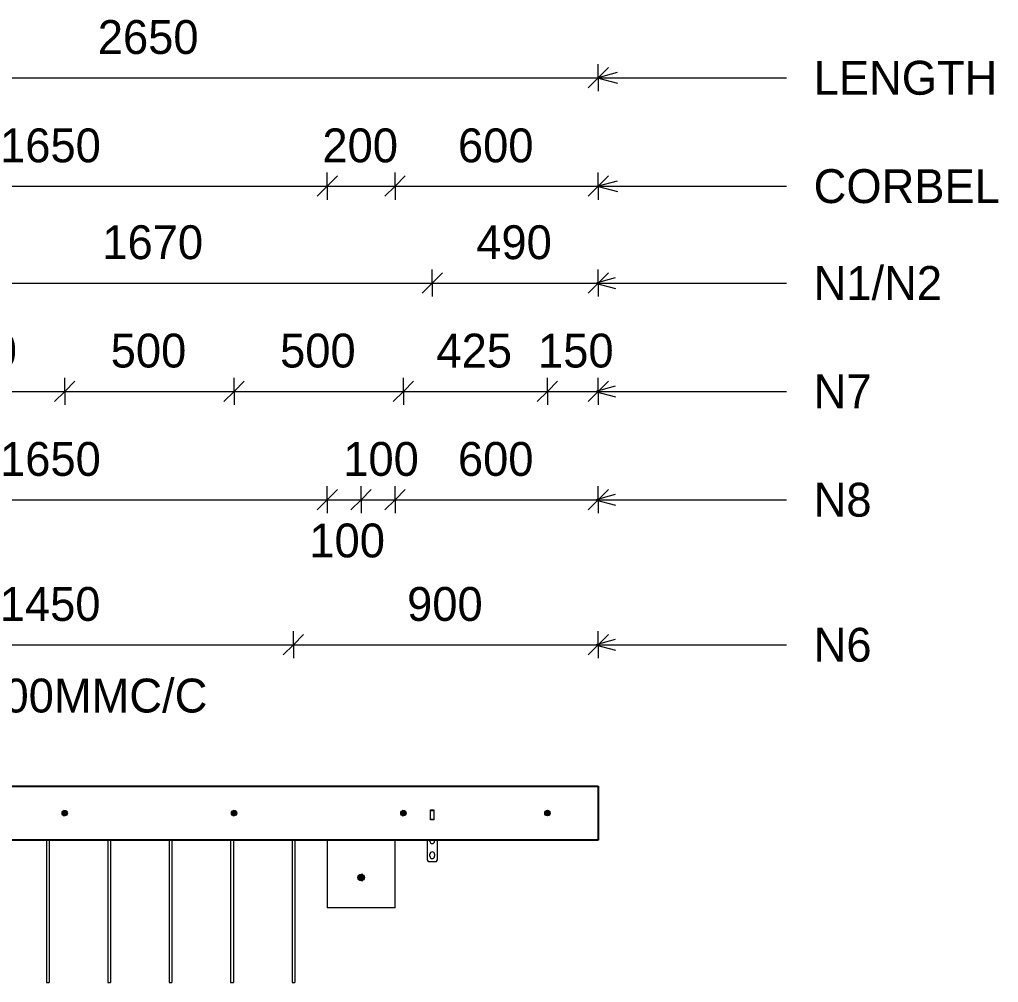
# Model space of a CAD drawing. Header units: millimetres. Extents: x 35092 to 49551, y -62783 to -4705.
# Drawn here: x 46661 to 49551, y -62753 to -59910 of the extents above; entities that cross this region are included whole.
import ezdxf

# ---------------------------------------------------------------- set-up
doc = ezdxf.new("R2010")
doc.units = ezdxf.units.MM
for name, color, linetype, lineweight in [('A-ANNO-DIMS', 211, 'Continuous', 9), ('A-ANNO-DIMS-40', 211, 'Continuous', 9), ('A-GENM', 13, 'Continuous', 18), ('A-WALL', 113, 'Continuous', 25), ('G-ANNO-TEXT', 231, 'Continuous', 9), ('S-BEAM', 12, 'Continuous', 18), ('S-RBAR', 171, 'Continuous', 18)]:
    doc.layers.add(name, color=color, linetype=linetype, lineweight=lineweight)
doc.styles.add('Nirmala UI Semilight', font='NirmalaS.ttf', dxfattribs={"height": 100})
doc.dimstyles.new('Diagonal_-_2_5mm_NI_UI', dxfattribs={"dimscale": 304.8, "dimtxt": 104.736395, "dimasz": 0.19685, "dimexe": 0.131234, "dimexo": 0.0625, "dimgap": 0.131234, "dimtad": 1, "dimdec": 4, "dimzin": 0, "dimdsep": 46, "dimtxsty": 'Nirmala UI Semilight', "dimblk1": 'OBLIQUE', "dimblk2": 'OBLIQUE', "dimsah": 1, "dimcen": 0.09, "dimazin": 0, "dimtfac": 1, "dimtdec": 4, "dimtix": 1, "dimtmove": 0, "dimatfit": 3, "dimfxl": 0.131234, "dimfxlon": 1, "dimtvp": 1, "dimtolj": 1, "dimtzin": 0, "dimarcsym": 2})
doc.dimstyles.new('Diagonal_-_2_5mm_NI_UI_2', dxfattribs={"dimscale": 304.8, "dimtxt": 104.736395, "dimasz": 0.19685, "dimexe": 0.131234, "dimexo": 0.0625, "dimgap": 0.131234, "dimtad": 1, "dimdec": 4, "dimzin": 0, "dimdsep": 46, "dimtxsty": 'Nirmala UI Semilight', "dimblk1": 'OBLIQUE', "dimblk2": 'OBLIQUE', "dimsah": 1, "dimcen": 0.09, "dimazin": 0, "dimtfac": 1, "dimtdec": 4, "dimtix": 1, "dimtmove": 2, "dimatfit": 3, "dimfxl": 0.131234, "dimfxlon": 1, "dimtvp": 1, "dimtolj": 1, "dimtzin": 0, "dimarcsym": 2})

# ---------------------------------------------------------------- blocks, each defined once
blk = doc.blocks.new('RR spread anchor face based - RR-SA-1_4-160-V1-Elevation Top')
at = {"layer": 'A-GENM'}
for p, q in [((14095.4, -62333), (14095.4, -62391)), ((14103.4, -62336), (14103.4, -62333)), ((14117.4, -62333), (14117.4, -62336)), ((14125.4, -62391), (14125.4, -62333)), ((14103.4, -62380.5), (14103.4, -62374.5)), ((14117.4, -62374.5), (14117.4, -62380.5)), ((14095.4, -62391), (14097.9, -62396)), ((14097.9, -62396), (14122.9, -62396)), ((14122.9, -62396), (14125.4, -62391))]:
    blk.add_line(p, q, dxfattribs=at)
for centre, start, end in [((14110.4, -62336), 180, 0), ((14110.4, -62374.5), 0, 180), ((14110.4, -62380.5), 180, 0)]:
    blk.add_arc(centre, 7, start, end, dxfattribs=at)
blk = doc.blocks.new('RR spread anchor face based - RR-SA-2_5-250-614728-Elevation Top')
at = {"layer": 'A-GENM'}
for p, q in [((12435.4, -62245.5), (12435.4, -62243)), ((12435.4, -62243), (12445.4, -62243)), ((12435.4, -62270.5), (12435.4, -62245.5)), ((12435.4, -62245.5), (12445.4, -62245.5)), ((12435.4, -62273), (12435.4, -62270.5)), ((12435.4, -62270.5), (12445.4, -62270.5)), ((12445.4, -62243), (12445.4, -62245.5)), ((12445.4, -62245.5), (12445.4, -62270.5)), ((12445.4, -62270.5), (12445.4, -62273)), ((12445.4, -62273), (12435.4, -62273))]:
    blk.add_line(p, q, dxfattribs=at)
blk = doc.blocks.new('DIMBLOCK12-Elevation Top')
at = {"layer": 'A-ANNO-DIMS-40'}
for p, q in [((45719.7, -60081.5), (45719.7, -60041.5)), ((48369.7, -60081.5), (48369.7, -60041.5)), ((45719.7, -60081.5), (45749.7, -60051.5)), ((48369.7, -60081.5), (48399.7, -60051.5)), ((45719.7, -60081.5), (45689.7, -60111.5)), ((45719.7, -60081.5), (48369.7, -60081.5)), ((45719.7, -60081.5), (45719.7, -60121.5)), ((48369.7, -60081.5), (48339.7, -60111.5)), ((48369.7, -60081.5), (48369.7, -60121.5))]:
    blk.add_line(p, q, dxfattribs=at)
at = {"layer": 'A-ANNO-DIMS-40', "color": 0, "insert": (46892.3, -59911.1), "char_height": 100, "width": 365.625, "attachment_point": 1, "line_spacing_factor": 1.142579, "style": 'Nirmala UI Semilight'}
blk.add_mtext('2650', dxfattribs=at)
blk = doc.blocks.new('_Oblique')
at = {"color": 0, "linetype": 'ByBlock', "lineweight": -2}
blk.add_line((-0.5, -0.5), (0.5, 0.5), dxfattribs=at)
blk = doc.blocks.new('DIMBLOCK14-Elevation Top')
at = {"layer": 'A-ANNO-DIMS-40'}
for p, q in [((46209.7, -60687.6), (46209.7, -60647.6)), ((47879.7, -60687.6), (47879.7, -60647.6)), ((46209.7, -60687.6), (46239.7, -60657.6)), ((47879.7, -60687.6), (47909.7, -60657.6)), ((46209.7, -60687.6), (46179.7, -60717.6)), ((46209.7, -60687.6), (47879.7, -60687.6)), ((46209.7, -60687.6), (46209.7, -60727.6)), ((47879.7, -60687.6), (47849.7, -60717.6)), ((47879.7, -60687.6), (47879.7, -60727.6))]:
    blk.add_line(p, q, dxfattribs=at)
at = {"layer": 'A-ANNO-DIMS-40', "color": 0, "insert": (46905.7, -60517.1), "char_height": 100, "width": 333.633, "attachment_point": 1, "line_spacing_factor": 1.142579, "style": 'Nirmala UI Semilight'}
blk.add_mtext('1670', dxfattribs=at)
blk = doc.blocks.new('DIMBLOCK15-Elevation Top')
at = {"layer": 'A-ANNO-DIMS-40'}
for p, q in [((47879.7, -60687.6), (47879.7, -60647.6)), ((48369.7, -60687.6), (48369.7, -60647.6)), ((47879.7, -60687.6), (47909.7, -60657.6)), ((48369.7, -60687.6), (48399.7, -60657.6)), ((47879.7, -60687.6), (47849.7, -60717.6)), ((47879.7, -60687.6), (48369.7, -60687.6)), ((47879.7, -60687.6), (47879.7, -60727.6)), ((48369.7, -60687.6), (48339.7, -60717.6)), ((48369.7, -60687.6), (48369.7, -60727.6))]:
    blk.add_line(p, q, dxfattribs=at)
at = {"layer": 'A-ANNO-DIMS-40', "color": 0, "insert": (48009.5, -60517.1), "char_height": 100, "width": 276.504, "attachment_point": 1, "line_spacing_factor": 1.142579, "style": 'Nirmala UI Semilight'}
blk.add_mtext('490', dxfattribs=at)
blk = doc.blocks.new('DIMBLOCK18-Elevation Top')
at = {"layer": 'A-ANNO-DIMS-40'}
for p, q in [((46294.7, -61007.6), (46294.7, -60967.6)), ((46794.7, -61007.6), (46794.7, -60967.6)), ((46294.7, -61007.6), (46324.7, -60977.6)), ((46794.7, -61007.6), (46824.7, -60977.6)), ((46294.7, -61007.6), (46264.7, -61037.6)), ((46294.7, -61007.6), (46794.7, -61007.6)), ((46294.7, -61007.6), (46294.7, -61047.6)), ((46794.7, -61007.6), (46764.7, -61037.6)), ((46794.7, -61007.6), (46794.7, -61047.6))]:
    blk.add_line(p, q, dxfattribs=at)
at = {"layer": 'A-ANNO-DIMS-40', "color": 0, "insert": (46430.4, -60837.1), "char_height": 100, "width": 274.219, "attachment_point": 1, "line_spacing_factor": 1.142579, "style": 'Nirmala UI Semilight'}
blk.add_mtext('500', dxfattribs=at)
blk = doc.blocks.new('DIMBLOCK19-Elevation Top')
at = {"layer": 'A-ANNO-DIMS-40'}
for p, q in [((46794.7, -61007.6), (46794.7, -60967.6)), ((47294.7, -61007.6), (47294.7, -60967.6)), ((46794.7, -61007.6), (46824.7, -60977.6)), ((47294.7, -61007.6), (47324.7, -60977.6)), ((46794.7, -61007.6), (46764.7, -61037.6)), ((46794.7, -61007.6), (47294.7, -61007.6)), ((46794.7, -61007.6), (46794.7, -61047.6)), ((47294.7, -61007.6), (47264.7, -61037.6)), ((47294.7, -61007.6), (47294.7, -61047.6))]:
    blk.add_line(p, q, dxfattribs=at)
at = {"layer": 'A-ANNO-DIMS-40', "color": 0, "insert": (46930.4, -60837.1), "char_height": 100, "width": 274.219, "attachment_point": 1, "line_spacing_factor": 1.142579, "style": 'Nirmala UI Semilight'}
blk.add_mtext('500', dxfattribs=at)
blk = doc.blocks.new('DIMBLOCK20-Elevation Top')
at = {"layer": 'A-ANNO-DIMS-40'}
for p, q in [((47294.7, -61007.6), (47294.7, -60967.6)), ((47794.7, -61007.6), (47794.7, -60967.6)), ((47294.7, -61007.6), (47324.7, -60977.6)), ((47794.7, -61007.6), (47824.7, -60977.6)), ((47294.7, -61007.6), (47264.7, -61037.6)), ((47294.7, -61007.6), (47794.7, -61007.6)), ((47294.7, -61007.6), (47294.7, -61047.6)), ((47794.7, -61007.6), (47764.7, -61037.6)), ((47794.7, -61007.6), (47794.7, -61047.6))]:
    blk.add_line(p, q, dxfattribs=at)
at = {"layer": 'A-ANNO-DIMS-40', "color": 0, "insert": (47430.4, -60837.1), "char_height": 100, "width": 274.219, "attachment_point": 1, "line_spacing_factor": 1.142579, "style": 'Nirmala UI Semilight'}
blk.add_mtext('500', dxfattribs=at)
blk = doc.blocks.new('DIMBLOCK21-Elevation Top')
at = {"layer": 'A-ANNO-DIMS-40'}
for p, q in [((47794.7, -61007.6), (47794.7, -60967.6)), ((48219.7, -61007.6), (48219.7, -60967.6)), ((47794.7, -61007.6), (47824.7, -60977.6)), ((48219.7, -61007.6), (48249.7, -60977.6)), ((47794.7, -61007.6), (47764.7, -61037.6)), ((47794.7, -61007.6), (48219.7, -61007.6)), ((47794.7, -61007.6), (47794.7, -61047.6)), ((48219.7, -61007.6), (48189.7, -61037.6)), ((48219.7, -61007.6), (48219.7, -61047.6))]:
    blk.add_line(p, q, dxfattribs=at)
at = {"layer": 'A-ANNO-DIMS-40', "color": 0, "insert": (47892, -60837.1), "char_height": 100, "width": 276.504, "attachment_point": 1, "line_spacing_factor": 1.142579, "style": 'Nirmala UI Semilight'}
blk.add_mtext('425', dxfattribs=at)
blk = doc.blocks.new('DIMBLOCK22-Elevation Top')
at = {"layer": 'A-ANNO-DIMS-40'}
for p, q in [((48219.7, -61007.6), (48219.7, -60967.6)), ((48369.7, -61007.6), (48369.7, -60967.6)), ((48219.7, -61007.6), (48249.7, -60977.6)), ((48369.7, -61007.6), (48399.7, -60977.6)), ((48219.7, -61007.6), (48189.7, -61037.6)), ((48219.7, -61007.6), (48369.7, -61007.6)), ((48219.7, -61007.6), (48219.7, -61047.6)), ((48369.7, -61007.6), (48339.7, -61037.6)), ((48369.7, -61007.6), (48369.7, -61047.6))]:
    blk.add_line(p, q, dxfattribs=at)
at = {"layer": 'A-ANNO-DIMS-40', "color": 0, "insert": (48191.9, -60837.1), "char_height": 100, "width": 246.797, "attachment_point": 1, "line_spacing_factor": 1.142579, "style": 'Nirmala UI Semilight'}
blk.add_mtext('150', dxfattribs=at)
blk = doc.blocks.new('DIMBLOCK27-Elevation Top')
at = {"layer": 'A-ANNO-DIMS-40'}
for p, q in [((45919.7, -60401.5), (45919.7, -60361.5)), ((47569.7, -60401.5), (47569.7, -60361.5)), ((45919.7, -60401.5), (45949.7, -60371.5)), ((47569.7, -60401.5), (47599.7, -60371.5)), ((45919.7, -60401.5), (45889.7, -60431.5)), ((45919.7, -60401.5), (47569.7, -60401.5)), ((45919.7, -60401.5), (45919.7, -60441.5)), ((47569.7, -60401.5), (47539.7, -60431.5)), ((47569.7, -60401.5), (47569.7, -60441.5))]:
    blk.add_line(p, q, dxfattribs=at)
at = {"layer": 'A-ANNO-DIMS-40', "color": 0, "insert": (46603.8, -60231.1), "char_height": 100, "width": 338.203, "attachment_point": 1, "line_spacing_factor": 1.142579, "style": 'Nirmala UI Semilight'}
blk.add_mtext('1650', dxfattribs=at)
blk = doc.blocks.new('DIMBLOCK28-Elevation Top')
at = {"layer": 'A-ANNO-DIMS-40'}
for p, q in [((47569.7, -60401.5), (47569.7, -60361.5)), ((47769.7, -60401.5), (47769.7, -60361.5)), ((47569.7, -60401.5), (47599.7, -60371.5)), ((47769.7, -60401.5), (47799.7, -60371.5)), ((47569.7, -60401.5), (47539.7, -60431.5)), ((47569.7, -60401.5), (47769.7, -60401.5)), ((47569.7, -60401.5), (47569.7, -60441.5)), ((47769.7, -60401.5), (47739.7, -60431.5)), ((47769.7, -60401.5), (47769.7, -60441.5))]:
    blk.add_line(p, q, dxfattribs=at)
at = {"layer": 'A-ANNO-DIMS-40', "color": 0, "insert": (47555.4, -60231.1), "char_height": 100, "width": 274.219, "attachment_point": 1, "line_spacing_factor": 1.142579, "style": 'Nirmala UI Semilight'}
blk.add_mtext('200', dxfattribs=at)
blk = doc.blocks.new('DIMBLOCK29-Elevation Top')
at = {"layer": 'A-ANNO-DIMS-40'}
for p, q in [((47769.7, -60401.5), (47769.7, -60361.5)), ((48369.7, -60401.5), (48369.7, -60361.5)), ((47769.7, -60401.5), (47799.7, -60371.5)), ((48369.7, -60401.5), (48399.7, -60371.5)), ((47769.7, -60401.5), (47739.7, -60431.5)), ((47769.7, -60401.5), (48369.7, -60401.5)), ((47769.7, -60401.5), (47769.7, -60441.5)), ((48369.7, -60401.5), (48339.7, -60431.5)), ((48369.7, -60401.5), (48369.7, -60441.5))]:
    blk.add_line(p, q, dxfattribs=at)
at = {"layer": 'A-ANNO-DIMS-40', "color": 0, "insert": (47955.4, -60231.1), "char_height": 100, "width": 274.219, "attachment_point": 1, "line_spacing_factor": 1.142579, "style": 'Nirmala UI Semilight'}
blk.add_mtext('600', dxfattribs=at)
blk = doc.blocks.new('DIMBLOCK34-Elevation Top')
at = {"layer": 'A-ANNO-DIMS-40'}
for p, q in [((45919.7, -61327.6), (45919.7, -61287.6)), ((47569.7, -61327.6), (47569.7, -61287.6)), ((45919.7, -61327.6), (45949.7, -61297.6)), ((47569.7, -61327.6), (47599.7, -61297.6)), ((45919.7, -61327.6), (45889.7, -61357.6)), ((45919.7, -61327.6), (47569.7, -61327.6)), ((45919.7, -61327.6), (45919.7, -61367.6)), ((47569.7, -61327.6), (47539.7, -61357.6)), ((47569.7, -61327.6), (47569.7, -61367.6))]:
    blk.add_line(p, q, dxfattribs=at)
at = {"layer": 'A-ANNO-DIMS-40', "color": 0, "insert": (46603.8, -61157.1), "char_height": 100, "width": 338.203, "attachment_point": 1, "line_spacing_factor": 1.142579, "style": 'Nirmala UI Semilight'}
blk.add_mtext('1650', dxfattribs=at)
blk = doc.blocks.new('DIMBLOCK35-Elevation Top')
at = {"layer": 'A-ANNO-DIMS-40'}
for p, q in [((47569.7, -61327.6), (47569.7, -61287.6)), ((47669.7, -61327.6), (47669.7, -61287.6)), ((47569.7, -61327.6), (47599.7, -61297.6)), ((47669.7, -61327.6), (47699.7, -61297.6)), ((47569.7, -61327.6), (47539.7, -61357.6)), ((47569.7, -61327.6), (47669.7, -61327.6)), ((47569.7, -61327.6), (47569.7, -61367.6)), ((47669.7, -61327.6), (47639.7, -61357.6)), ((47669.7, -61327.6), (47669.7, -61367.6))]:
    blk.add_line(p, q, dxfattribs=at)
at = {"layer": 'A-ANNO-DIMS-40', "color": 0, "insert": (47516.9, -61397.8), "char_height": 100, "width": 246.797, "attachment_point": 1, "line_spacing_factor": 1.142579, "style": 'Nirmala UI Semilight'}
blk.add_mtext('100', dxfattribs=at)
blk = doc.blocks.new('DIMBLOCK36-Elevation Top')
at = {"layer": 'A-ANNO-DIMS-40'}
for p, q in [((47669.7, -61327.6), (47669.7, -61287.6)), ((47769.7, -61327.6), (47769.7, -61287.6)), ((47669.7, -61327.6), (47699.7, -61297.6)), ((47769.7, -61327.6), (47799.7, -61297.6)), ((47669.7, -61327.6), (47639.7, -61357.6)), ((47669.7, -61327.6), (47769.7, -61327.6)), ((47669.7, -61327.6), (47669.7, -61367.6)), ((47769.7, -61327.6), (47739.7, -61357.6)), ((47769.7, -61327.6), (47769.7, -61367.6))]:
    blk.add_line(p, q, dxfattribs=at)
at = {"layer": 'A-ANNO-DIMS-40', "color": 0, "insert": (47616.9, -61157.1), "char_height": 100, "width": 246.797, "attachment_point": 1, "line_spacing_factor": 1.142579, "style": 'Nirmala UI Semilight'}
blk.add_mtext('100', dxfattribs=at)
blk = doc.blocks.new('DIMBLOCK37-Elevation Top')
at = {"layer": 'A-ANNO-DIMS-40'}
for p, q in [((47769.7, -61327.6), (47769.7, -61287.6)), ((48369.7, -61327.6), (48369.7, -61287.6)), ((47769.7, -61327.6), (47799.7, -61297.6)), ((48369.7, -61327.6), (48399.7, -61297.6)), ((47769.7, -61327.6), (47739.7, -61357.6)), ((47769.7, -61327.6), (48369.7, -61327.6)), ((47769.7, -61327.6), (47769.7, -61367.6)), ((48369.7, -61327.6), (48339.7, -61357.6)), ((48369.7, -61327.6), (48369.7, -61367.6))]:
    blk.add_line(p, q, dxfattribs=at)
at = {"layer": 'A-ANNO-DIMS-40', "color": 0, "insert": (47955.4, -61157.1), "char_height": 100, "width": 274.219, "attachment_point": 1, "line_spacing_factor": 1.142579, "style": 'Nirmala UI Semilight'}
blk.add_mtext('600', dxfattribs=at)
blk = doc.blocks.new('DIMBLOCK44-Elevation Top')
at = {"layer": 'A-ANNO-DIMS-40'}
for p, q in [((46019.7, -61755.9), (46019.7, -61715.9)), ((47469.7, -61755.9), (47469.7, -61715.9)), ((46019.7, -61755.9), (46049.7, -61725.9)), ((47469.7, -61755.9), (47499.7, -61725.9)), ((46019.7, -61755.9), (45989.7, -61785.9)), ((46019.7, -61755.9), (47469.7, -61755.9)), ((46019.7, -61755.9), (46019.7, -61795.9)), ((47469.7, -61755.9), (47439.7, -61785.9)), ((47469.7, -61755.9), (47469.7, -61795.9))]:
    blk.add_line(p, q, dxfattribs=at)
at = {"layer": 'A-ANNO-DIMS-40', "color": 0, "char_height": 100, "attachment_point": 1, "line_spacing_factor": 1.142579, "style": 'Nirmala UI Semilight'}
for s, insert, width in [('1450', (46602.8, -61585.4), 340.488), ('T8@200MMC/C', (46247.7, -61855.9), 1192.852)]:
    blk.add_mtext(s, dxfattribs=dict(at, insert=insert, width=width))
blk = doc.blocks.new('DIMBLOCK45-Elevation Top')
at = {"layer": 'A-ANNO-DIMS-40'}
for p, q in [((47469.7, -61755.9), (47469.7, -61715.9)), ((48369.7, -61755.9), (48369.7, -61715.9)), ((47469.7, -61755.9), (47499.7, -61725.9)), ((48369.7, -61755.9), (48399.7, -61725.9)), ((47469.7, -61755.9), (47439.7, -61785.9)), ((47469.7, -61755.9), (48369.7, -61755.9)), ((47469.7, -61755.9), (47469.7, -61795.9)), ((48369.7, -61755.9), (48339.7, -61785.9)), ((48369.7, -61755.9), (48369.7, -61795.9))]:
    blk.add_line(p, q, dxfattribs=at)
at = {"layer": 'A-ANNO-DIMS-40', "color": 0, "insert": (47805.4, -61585.4), "char_height": 100, "width": 274.219, "attachment_point": 1, "line_spacing_factor": 1.142579, "style": 'Nirmala UI Semilight'}
blk.add_mtext('900', dxfattribs=at)

msp = doc.modelspace()

# ---------------------------------------------------------------- hatches: boundary and pattern name
at = {"layer": 'S-RBAR'}
h = msp.add_hatch(color=256, dxfattribs=at)
edge = h.paths.add_edge_path()
edge.add_arc((46794.68343, -62253.04259), 8, 0, 360)
for points in [[(46792.21129, -62260.65104), (46801.15556, -62257.74487), (46801.15556, -62248.3403), (46792.21129, -62245.43413), (46786.68343, -62253.04259)], [(47292.21129, -62260.65104), (47301.15556, -62257.74487), (47301.15556, -62248.3403), (47292.21129, -62245.43413), (47286.68343, -62253.04259)], [(47792.21129, -62260.65104), (47801.15556, -62257.74487), (47801.15556, -62248.3403), (47792.21129, -62245.43413), (47786.68343, -62253.04259)], [(48214.98114, -62259.51472), (48224.38571, -62259.51472), (48227.29188, -62250.57045), (48219.68343, -62245.04259), (48212.07497, -62250.57045)], [(47672.7736, -62452.55315), (47679.68343, -62443.04259), (47672.7736, -62433.53202), (47661.59326, -62437.16473), (47661.59326, -62448.92044)]]:
    msp.add_hatch(color=256, dxfattribs=at).paths.add_polyline_path(points)
h = msp.add_hatch(color=256, dxfattribs=at)
edge = h.paths.add_edge_path()
edge.add_arc((47294.68343, -62253.04259), 8, 0, 360)
h = msp.add_hatch(color=256, dxfattribs=at)
edge = h.paths.add_edge_path()
edge.add_arc((47794.68343, -62253.04259), 8, 0, 360)
h = msp.add_hatch(color=256, dxfattribs=at)
edge = h.paths.add_edge_path()
edge.add_arc((48219.68343, -62253.04259), 8, 0, 360)
h = msp.add_hatch(color=256, dxfattribs=at)
edge = h.paths.add_edge_path()
edge.add_arc((47669.68343, -62443.04259), 10, 0, 360)

# ---------------------------------------------------------------- linework, layer by layer
at = {"layer": 'A-WALL'}
for p, q in [((45719.68343, -62173.04259), (48369.68343, -62173.04259)), ((48369.68343, -62173.04259), (48369.68343, -62333.04259)), ((48369.68343, -62333.04259), (45719.68343, -62333.04259))]:
    msp.add_line(p, q, dxfattribs=at)
at = {"layer": 'G-ANNO-TEXT', "color": 7}
for p, q in [((48366.62333, -60081.46133), (48426.62333, -60065.38437)), ((48366.62333, -60081.46133), (48426.62333, -60097.53828)), ((48366.62333, -60081.46133), (48925.51525, -60081.46133)), ((48366.62333, -60401.46133), (48426.62333, -60385.38437)), ((48366.62333, -60401.46133), (48426.62333, -60417.53828)), ((48366.62333, -60401.46133), (48925.51525, -60401.46133)), ((48360.43276, -60687.53398), (48420.43276, -60671.45703)), ((48360.43276, -60687.53398), (48420.43276, -60703.61093)), ((48360.43276, -60687.53398), (48925.51525, -60687.53398)), ((48360.43276, -61007.53398), (48420.43276, -60991.45703)), ((48360.43276, -61007.53398), (48420.43276, -61023.61093)), ((48360.43276, -61007.53398), (48925.51525, -61007.53398)), ((48360.43276, -61327.53398), (48420.43276, -61311.45703)), ((48360.43276, -61327.53398), (48420.43276, -61343.61093)), ((48360.43276, -61327.53398), (48925.51525, -61327.53398)), ((48360.43276, -61755.84187), (48420.43276, -61739.76492)), ((48360.43276, -61755.84187), (48420.43276, -61771.91882)), ((48360.43276, -61755.84187), (48925.51525, -61755.84187))]:
    msp.add_line(p, q, dxfattribs=at)
at = {"layer": 'S-BEAM'}
for p, q in [((47569.68343, -62333.04259), (47569.68343, -62533.04259)), ((47769.68343, -62533.04259), (47769.68343, -62333.04259)), ((47769.68343, -62533.04259), (47569.68343, -62533.04259))]:
    msp.add_line(p, q, dxfattribs=at)
at = {"layer": 'S-RBAR'}
for p, q in [((46792.21129, -62245.43413), (46786.68343, -62253.04259)), ((46786.68343, -62253.04259), (46792.21129, -62260.65104)), ((46801.15556, -62248.3403), (46792.21129, -62245.43413)), ((46792.21129, -62260.65104), (46801.15556, -62257.74487)), ((46801.15556, -62257.74487), (46801.15556, -62248.3403)), ((47292.21129, -62245.43413), (47286.68343, -62253.04259)), ((47286.68343, -62253.04259), (47292.21129, -62260.65104)), ((47301.15556, -62248.3403), (47292.21129, -62245.43413)), ((47292.21129, -62260.65104), (47301.15556, -62257.74487)), ((47301.15556, -62257.74487), (47301.15556, -62248.3403)), ((47792.21129, -62245.43413), (47786.68343, -62253.04259)), ((47786.68343, -62253.04259), (47792.21129, -62260.65104)), ((47801.15556, -62248.3403), (47792.21129, -62245.43413)), ((47792.21129, -62260.65104), (47801.15556, -62257.74487)), ((47801.15556, -62257.74487), (47801.15556, -62248.3403)), ((48219.68343, -62245.04259), (48212.07497, -62250.57045)), ((48212.07497, -62250.57045), (48214.98114, -62259.51472)), ((48214.98114, -62259.51472), (48224.38571, -62259.51472)), ((48227.29188, -62250.57045), (48219.68343, -62245.04259)), ((48224.38571, -62259.51472), (48227.29188, -62250.57045)), ((46740.68343, -62333.04259), (46740.68343, -62753.04259)), ((46748.68343, -62333.04259), (46748.68343, -62753.04259)), ((46921.93343, -62333.04259), (46921.93343, -62753.04259)), ((46929.93343, -62333.04259), (46929.93343, -62753.04259)), ((47103.18343, -62333.04259), (47103.18343, -62753.04259)), ((47111.18343, -62333.04259), (47111.18343, -62753.04259)), ((47284.43343, -62333.04259), (47284.43343, -62753.04259)), ((47292.43343, -62333.04259), (47292.43343, -62753.04259)), ((47465.68343, -62333.04259), (47465.68343, -62753.04259)), ((47473.68343, -62333.04259), (47473.68343, -62753.04259)), ((47672.7736, -62433.53202), (47661.59326, -62437.16473)), ((47661.59326, -62437.16473), (47661.59326, -62448.92044)), ((47679.68343, -62443.04259), (47672.7736, -62433.53202)), ((47672.7736, -62452.55315), (47679.68343, -62443.04259)), ((47661.59326, -62448.92044), (47672.7736, -62452.55315)), ((46740.68343, -62753.04259), (46748.68343, -62753.04259)), ((46921.93343, -62753.04259), (46929.93343, -62753.04259)), ((47103.18343, -62753.04259), (47111.18343, -62753.04259)), ((47284.43343, -62753.04259), (47292.43343, -62753.04259)), ((47465.68343, -62753.04259), (47473.68343, -62753.04259))]:
    msp.add_line(p, q, dxfattribs=at)
for centre, radius in [((46794.68343, -62253.04259), 8), ((47294.68343, -62253.04259), 8), ((47794.68343, -62253.04259), 8), ((48219.68343, -62253.04259), 8), ((47669.68343, -62443.04259), 10)]:
    msp.add_circle(centre, radius, dxfattribs=at)

# ---------------------------------------------------------------- block references
at = {"layer": 'A-GENM'}
for name, p in [('RR spread anchor face based - RR-SA-2_5-250-614728-Elevation Top', (35439.28948, 0)), ('RR spread anchor face based - RR-SA-1_4-160-V1-Elevation Top', (33769.28948, 0))]:
    msp.add_blockref(name, p, dxfattribs=at)

# ---------------------------------------------------------------- texts
at = {"layer": 'G-ANNO-TEXT', "color": 7, "char_height": 100, "attachment_point": 1, "style": 'Nirmala UI Semilight'}
for s, insert, width in [('LENGTH', (49005.51525, -60031.46133), 612.48925), ('CORBEL', (49005.51525, -60351.46133), 596.4555), ('N1/N2', (49005.51525, -60637.53398), 468.1855), ('N7', (49005.51525, -60957.53398), 211.6455), ('N8', (49005.51525, -61277.53398), 214.85225), ('N6', (49005.51525, -61705.84187), 214.85225)]:
    msp.add_mtext(s, dxfattribs=dict(at, insert=insert, width=width))

# ---------------------------------------------------------------- dimensions: what is measured, and where the dimension line sits
at = {"layer": 'A-ANNO-DIMS'}
for base, p1, p2, override, picture, middle in [((48369.68343, -60081.53163), (45719.68343, -60121.53163), (48369.68343, -60121.53163), {"dimpost": '<>', "dimfxl": 2650}, 'DIMBLOCK12-Elevation Top', (47044.68343, -59989.82312)), ((47569.68343, -60401.53163), (45919.68343, -60441.53163), (47569.68343, -60441.53163), {"dimpost": '<>', "dimfxl": 1650}, 'DIMBLOCK27-Elevation Top', (46744.68343, -60309.54418)), ((47769.68343, -60401.53163), (47569.68343, -60441.53163), (47769.68343, -60441.53163), {"dimpost": '<>', "dimfxl": 200}, 'DIMBLOCK28-Elevation Top', (47669.68343, -60309.85799)), ((48369.68343, -60401.53163), (47769.68343, -60441.53163), (48369.68343, -60441.53163), {"dimpost": '<>', "dimfxl": 600}, 'DIMBLOCK29-Elevation Top', (48069.68343, -60309.82312)), ((47879.68343, -60687.60429), (46209.68343, -60727.60429), (47879.68343, -60727.60429), {"dimpost": '<>', "dimfxl": 1670}, 'DIMBLOCK14-Elevation Top', (47044.68343, -60595.61684)), ((48369.68343, -60687.60429), (47879.68343, -60727.60429), (48369.68343, -60727.60429), {"dimpost": '<>', "dimfxl": 490}, 'DIMBLOCK15-Elevation Top', (48124.68343, -60595.89578)), ((46794.68343, -61007.60429), (46294.68343, -61047.60429), (46794.68343, -61047.60429), {"dimpost": '<>', "dimfxl": 500}, 'DIMBLOCK18-Elevation Top', (46544.68343, -60915.93065)), ((47294.68343, -61007.60429), (46794.68343, -61047.60429), (47294.68343, -61047.60429), {"dimpost": '<>', "dimfxl": 500}, 'DIMBLOCK19-Elevation Top', (47044.68343, -60915.93065)), ((47794.68343, -61007.60429), (47294.68343, -61047.60429), (47794.68343, -61047.60429), {"dimpost": '<>', "dimfxl": 500}, 'DIMBLOCK20-Elevation Top', (47544.68343, -60915.93065)), ((48219.68343, -61007.60429), (47794.68343, -61047.60429), (48219.68343, -61047.60429), {"dimpost": '<>', "dimfxl": 425}, 'DIMBLOCK21-Elevation Top', (48007.18343, -60915.93065)), ((48369.68343, -61007.60429), (48219.68343, -61047.60429), (48369.68343, -61047.60429), {"dimpost": '<>', "dimfxl": 150}, 'DIMBLOCK22-Elevation Top', (48294.68343, -60915.65171)), ((47569.68343, -61327.60429), (45919.68343, -61367.60429), (47569.68343, -61367.60429), {"dimpost": '<>', "dimfxl": 1650}, 'DIMBLOCK34-Elevation Top', (46744.68343, -61235.61684)), ((47769.68343, -61327.60429), (47669.68343, -61367.60429), (47769.68343, -61367.60429), {"dimpost": '<>', "dimfxl": 100}, 'DIMBLOCK36-Elevation Top', (47719.68343, -61235.65171)), ((48369.68343, -61327.60429), (47769.68343, -61367.60429), (48369.68343, -61367.60429), {"dimpost": '<>', "dimfxl": 600}, 'DIMBLOCK37-Elevation Top', (48069.68343, -61235.89578)), ((48369.68343, -61755.91217), (47469.68343, -61795.91217), (48369.68343, -61795.91217), {"dimpost": '<>', "dimfxl": 900}, 'DIMBLOCK45-Elevation Top', (47919.68343, -61664.20366))]:
    dim = msp.add_linear_dim(base=base, p1=p1, p2=p2, dimstyle='Diagonal_-_2_5mm_NI_UI', override=override, dxfattribs=at)
    dim.commit()
    dim.dimension.update_dxf_attribs({"geometry": picture, "text_midpoint": middle})
dim = msp.add_linear_dim(base=(47669.68343, -61327.60429), p1=(47569.68343, -61367.60429), p2=(47669.68343, -61367.60429), dimstyle='Diagonal_-_2_5mm_NI_UI_2', override={"dimpost": '<>', "dimfxl": 100}, dxfattribs=at)
dim.commit()
dim.dimension.update_dxf_attribs({"geometry": 'DIMBLOCK35-Elevation Top', "text_midpoint": (47640.24985, -61464.43717), "dimtype": 160})
dim = msp.add_linear_dim(base=(47469.68343, -61755.91217), p1=(46019.68343, -61795.91217), p2=(47469.68343, -61795.91217), text='<>\\XT8@200MMC/C', dimstyle='Diagonal_-_2_5mm_NI_UI', override={"dimpost": '<>', "dimfxl": 1450}, dxfattribs=at)
dim.commit()
dim.dimension.update_dxf_attribs({"geometry": 'DIMBLOCK44-Elevation Top', "text_midpoint": (46744.68343, -61755.91217)})

doc.saveas('drawing.dxf')
